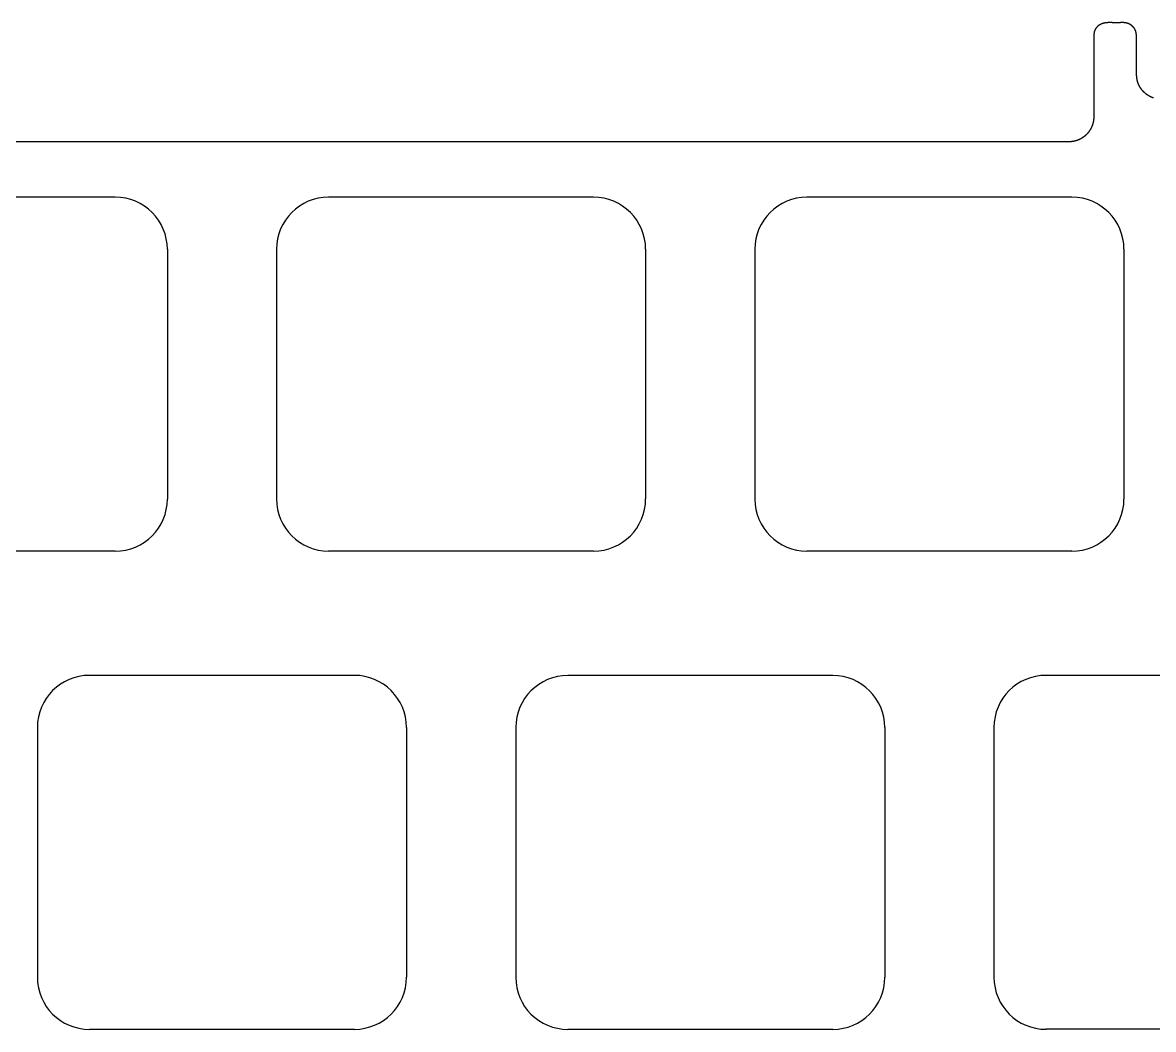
# Model space of a CAD drawing. Header units: millimetres. Extents: x -9 to 276, y -90 to 14.
# Drawn here: x 134.94 to 179.97, y -26.11 to 14 of the extents above; entities that cross this region are included whole.
import ezdxf

# ---------------------------------------------------------------- set-up
doc = ezdxf.new("R2010")
doc.units = ezdxf.units.MM
doc.layers.add('BLACK', color=7, linetype='CONTINUOUS')

msp = doc.modelspace()

# ---------------------------------------------------------------- linework, layer by layer
at = {"layer": 'BLACK', "linetype": 'Continuous'}
for p, q in [((177.947627, 13.960936), (177.944153, 13.959791)), ((177.951132, 13.96207), (177.947627, 13.960936)), ((177.954644, 13.963186), (177.951132, 13.96207)), ((177.958189, 13.96429), (177.954644, 13.963186)), ((177.96174, 13.965376), (177.958189, 13.96429)), ((177.965324, 13.96645), (177.96174, 13.965376)), ((177.968914, 13.967505), (177.965324, 13.96645)), ((177.972537, 13.968549), (177.968914, 13.967505)), ((177.976166, 13.969573), (177.972537, 13.968549)), ((177.979827, 13.970586), (177.976166, 13.969573)), ((177.983495, 13.971579), (177.979827, 13.970586)), ((177.987195, 13.972561), (177.983495, 13.971579)), ((177.990901, 13.973523), (177.987195, 13.972561)), ((177.99464, 13.974472), (177.990901, 13.973523)), ((177.998384, 13.975403), (177.99464, 13.974472)), ((178.00216, 13.97632), (177.998384, 13.975403)), ((178.005943, 13.977218), (178.00216, 13.97632)), ((178.009757, 13.978103), (178.005943, 13.977218)), ((178.013577, 13.978969), (178.009757, 13.978103)), ((178.017428, 13.979821), (178.013577, 13.978969)), ((178.021285, 13.980654), (178.017428, 13.979821)), ((178.025174, 13.981472), (178.021285, 13.980654)), ((178.029067, 13.982272), (178.025174, 13.981472)), ((178.032993, 13.983057), (178.029067, 13.982272)), ((178.036922, 13.983822), (178.032993, 13.983057)), ((178.040884, 13.984573), (178.036922, 13.983822)), ((178.044849, 13.985304), (178.040884, 13.984573)), ((178.048847, 13.986021), (178.044849, 13.985304)), ((178.052847, 13.986718), (178.048847, 13.986021)), ((178.056879, 13.9874), (178.052847, 13.986718)), ((178.060914, 13.988061), (178.056879, 13.9874)), ((178.064981, 13.988708), (178.060914, 13.988061)), ((178.06905, 13.989334), (178.064981, 13.988708)), ((178.07315, 13.989945), (178.06905, 13.989334)), ((178.077252, 13.990536), (178.07315, 13.989945)), ((178.081385, 13.991111), (178.077252, 13.990536)), ((178.08552, 13.991665), (178.081385, 13.991111)), ((178.089685, 13.992204), (178.08552, 13.991665)), ((178.093851, 13.992722), (178.089685, 13.992204)), ((178.098047, 13.993224), (178.093851, 13.992722)), ((178.102244, 13.993705), (178.098047, 13.993224)), ((178.11046, 13.994589), (178.102244, 13.993705)), ((178.118678, 13.995399), (178.11046, 13.994589)), ((178.126899, 13.996137), (178.118678, 13.995399)), ((178.135122, 13.996806), (178.126899, 13.996137)), ((178.143347, 13.997407), (178.135122, 13.996806)), ((178.151575, 13.997943), (178.143347, 13.997407)), ((178.159806, 13.998417), (178.151575, 13.997943)), ((178.168039, 13.998831), (178.159806, 13.998417)), ((178.176276, 13.999187), (178.168039, 13.998831)), ((178.184514, 13.999488), (178.176276, 13.999187)), ((178.192756, 13.999736), (178.184514, 13.999488)), ((178.201, 13.999933), (178.192756, 13.999736)), ((178.209248, 14.000083), (178.201, 13.999933)), ((178.217498, 14.000186), (178.209248, 14.000083)), ((178.225751, 14.000247), (178.217498, 14.000186)), ((178.234008, 14.000267), (178.225751, 14.000247)), ((178.242267, 14.000248), (178.234008, 14.000267)), ((178.25053, 14.000193), (178.242267, 14.000248)), ((178.258796, 14.000104), (178.25053, 14.000193)), ((178.267065, 13.999984), (178.258796, 14.000104)), ((178.275337, 13.999835), (178.267065, 13.999984)), ((178.283613, 13.99966), (178.275337, 13.999835)), ((178.291892, 13.99946), (178.283613, 13.99966)), ((178.300174, 13.999239), (178.291892, 13.99946)), ((178.316749, 13.998741), (178.300174, 13.999239)), ((178.333339, 13.998185), (178.316749, 13.998741)), ((178.349944, 13.99759), (178.333339, 13.998185)), ((178.366563, 13.996976), (178.349944, 13.99759)), ((178.383558, 13.996347), (178.366563, 13.996976)), ((178.405744, 13.995561), (178.383558, 13.996347)), ((178.424085, 13.994969), (178.405744, 13.995561)), ((178.440308, 13.994511), (178.424085, 13.994969)), ((178.455131, 13.994162), (178.440308, 13.994511)), ((178.468937, 13.993909), (178.455131, 13.994162)), ((178.481957, 13.993743), (178.468937, 13.993909)), ((178.494345, 13.99366), (178.481957, 13.993743)), ((178.50621, 13.993655), (178.494345, 13.99366)), ((178.517631, 13.993725), (178.50621, 13.993655)), ((178.52392, 13.993797), (178.517631, 13.993725)), ((178.530212, 13.993892), (178.52392, 13.993797)), ((178.536507, 13.994008), (178.530212, 13.993892)), ((178.542803, 13.994144), (178.536507, 13.994008)), ((178.5554, 13.994469), (178.542803, 13.994144)), ((178.568002, 13.994854), (178.5554, 13.994469)), ((178.580607, 13.995288), (178.568002, 13.994854)), ((178.593214, 13.995757), (178.580607, 13.995288)), ((178.618423, 13.996758), (178.593214, 13.995757)), ((178.628779, 13.997174), (178.618423, 13.996758)), ((178.649431, 13.997978), (178.628779, 13.997174)), ((178.666063, 13.998569), (178.649431, 13.997978)), ((178.680595, 13.999021), (178.666063, 13.998569)), ((178.693768, 13.999362), (178.680595, 13.999021)), ((178.705963, 13.999607), (178.693768, 13.999362)), ((178.717407, 13.999764), (178.705963, 13.999607)), ((178.728246, 13.999839), (178.717407, 13.999764)), ((178.738584, 13.999836), (178.728246, 13.999839)), ((178.748497, 13.999757), (178.738584, 13.999836)), ((178.758043, 13.999607), (178.748497, 13.999757)), ((178.767265, 13.999385), (178.758043, 13.999607)), ((178.7762, 13.999093), (178.767265, 13.999385)), ((178.784878, 13.998734), (178.7762, 13.999093)), ((178.793322, 13.998307), (178.784878, 13.998734)), ((178.801554, 13.997813), (178.793322, 13.998307)), ((178.809591, 13.997254), (178.801554, 13.997813)), ((178.817448, 13.99663), (178.809591, 13.997254)), ((178.825139, 13.995941), (178.817448, 13.99663)), ((178.832675, 13.995188), (178.825139, 13.995941)), ((178.840065, 13.994371), (178.832675, 13.995188)), ((178.847321, 13.99349), (178.840065, 13.994371)), ((178.854448, 13.992547), (178.847321, 13.99349)), ((178.861456, 13.99154), (178.854448, 13.992547)), ((178.86835, 13.990471), (178.861456, 13.99154)), ((178.875137, 13.989339), (178.86835, 13.990471)), ((178.881822, 13.988144), (178.875137, 13.989339)), ((178.88841, 13.986887), (178.881822, 13.988144)), ((178.894906, 13.985568), (178.88841, 13.986887)), ((178.901315, 13.984186), (178.894906, 13.985568)), ((178.90764, 13.982741), (178.901315, 13.984186)), ((178.913885, 13.981234), (178.90764, 13.982741)), ((178.920054, 13.979665), (178.913885, 13.981234)), ((178.926149, 13.978032), (178.920054, 13.979665)), ((178.932175, 13.976337), (178.926149, 13.978032)), ((178.937088, 13.974893), (178.932175, 13.976337)), ((178.940105, 13.973979), (178.937088, 13.974893)), ((178.943118, 13.973045), (178.940105, 13.973979)), ((178.946135, 13.972089), (178.943118, 13.973045)), ((178.949148, 13.971113), (178.946135, 13.972089)), ((178.952164, 13.970115), (178.949148, 13.971113)), ((178.955176, 13.969097), (178.952164, 13.970115)), ((178.958191, 13.968057), (178.955176, 13.969097)), ((178.9612, 13.966998), (178.958191, 13.968057)), ((178.964212, 13.965917), (178.9612, 13.966998)), ((178.967219, 13.964816), (178.964212, 13.965917)), ((178.970226, 13.963693), (178.967219, 13.964816)), ((178.973229, 13.962551), (178.970226, 13.963693)), ((178.976232, 13.961387), (178.973229, 13.962551)), ((178.979229, 13.960204), (178.976232, 13.961387)), ((177.604299, 13.512538), (177.603687, 13.502933)), ((177.604956, 13.521662), (177.604299, 13.512538)), ((177.605658, 13.530383), (177.604956, 13.521662)), ((177.606408, 13.538757), (177.605658, 13.530383)), ((177.607207, 13.546829), (177.606408, 13.538757)), ((177.608056, 13.554634), (177.607207, 13.546829)), ((177.608956, 13.5622), (177.608056, 13.554634)), ((177.609908, 13.56955), (177.608956, 13.5622)), ((177.610912, 13.576703), (177.609908, 13.56955)), ((177.611969, 13.583676), (177.610912, 13.576703)), ((177.613078, 13.590482), (177.611969, 13.583676)), ((177.614242, 13.597135), (177.613078, 13.590482)), ((177.615459, 13.603644), (177.614242, 13.597135)), ((177.61673, 13.610019), (177.615459, 13.603644)), ((177.618055, 13.616269), (177.61673, 13.610019)), ((177.619435, 13.6224), (177.618055, 13.616269)), ((177.620871, 13.62842), (177.619435, 13.6224)), ((177.622361, 13.634334), (177.620871, 13.62842)), ((177.623907, 13.640148), (177.622361, 13.634334)), ((177.625509, 13.645867), (177.623907, 13.640148)), ((177.627167, 13.651496), (177.625509, 13.645867)), ((177.628882, 13.657039), (177.627167, 13.651496)), ((177.629889, 13.660174), (177.628882, 13.657039)), ((177.630802, 13.662946), (177.629889, 13.660174)), ((177.631734, 13.665713), (177.630802, 13.662946)), ((177.632688, 13.668483), (177.631734, 13.665713)), ((177.633662, 13.671248), (177.632688, 13.668483)), ((177.634658, 13.674015), (177.633662, 13.671248)), ((177.635674, 13.676777), (177.634658, 13.674015)), ((177.636711, 13.679539), (177.635674, 13.676777)), ((177.637767, 13.682296), (177.636711, 13.679539)), ((177.638845, 13.685054), (177.637767, 13.682296)), ((177.639942, 13.687805), (177.638845, 13.685054)), ((177.641061, 13.690557), (177.639942, 13.687805)), ((177.642199, 13.693301), (177.641061, 13.690557)), ((177.643358, 13.696045), (177.642199, 13.693301)), ((177.644536, 13.698782), (177.643358, 13.696045)), ((177.645735, 13.701517), (177.644536, 13.698782)), ((177.646953, 13.704245), (177.645735, 13.701517)), ((177.648192, 13.706971), (177.646953, 13.704245)), ((177.649449, 13.709689), (177.648192, 13.706971)), ((177.650727, 13.712404), (177.649449, 13.709689)), ((177.652024, 13.715111), (177.650727, 13.712404)), ((177.65334, 13.717814), (177.652024, 13.715111)), ((177.654675, 13.720509), (177.65334, 13.717814)), ((177.65603, 13.723199), (177.654675, 13.720509)), ((177.657403, 13.72588), (177.65603, 13.723199)), ((177.658796, 13.728556), (177.657403, 13.72588)), ((177.660207, 13.731223), (177.658796, 13.728556)), ((177.661637, 13.733883), (177.660207, 13.731223)), ((177.663084, 13.736535), (177.661637, 13.733883)), ((177.664551, 13.739179), (177.663084, 13.736535)), ((177.666035, 13.741813), (177.664551, 13.739179)), ((177.667537, 13.744439), (177.666035, 13.741813)), ((177.669057, 13.747056), (177.667537, 13.744439)), ((177.670595, 13.749663), (177.669057, 13.747056)), ((177.67215, 13.752261), (177.670595, 13.749663)), ((177.673723, 13.754848), (177.67215, 13.752261)), ((177.675313, 13.757425), (177.673723, 13.754848)), ((177.676919, 13.759992), (177.675313, 13.757425)), ((177.678543, 13.762548), (177.676919, 13.759992)), ((177.680183, 13.765092), (177.678543, 13.762548)), ((177.68184, 13.767626), (177.680183, 13.765092)), ((177.685201, 13.772657), (177.68184, 13.767626)), ((177.688626, 13.777639), (177.685201, 13.772657)), ((177.692114, 13.78257), (177.688626, 13.777639)), ((177.695661, 13.787448), (177.692114, 13.78257)), ((177.699267, 13.792271), (177.695661, 13.787448)), ((177.70293, 13.797037), (177.699267, 13.792271)), ((177.706648, 13.801744), (177.70293, 13.797037)), ((177.71042, 13.80639), (177.706648, 13.801744)), ((177.714244, 13.810973), (177.71042, 13.80639)), ((177.718118, 13.815492), (177.714244, 13.810973)), ((177.72204, 13.819945), (177.718118, 13.815492)), ((177.726009, 13.82433), (177.72204, 13.819945)), ((177.730023, 13.828645), (177.726009, 13.82433)), ((177.734079, 13.83289), (177.730023, 13.828645)), ((177.737692, 13.836575), (177.734079, 13.83289)), ((177.739777, 13.838662), (177.737692, 13.836575)), ((177.741875, 13.840734), (177.739777, 13.838662)), ((177.743994, 13.842798), (177.741875, 13.840734)), ((177.746126, 13.844847), (177.743994, 13.842798)), ((177.748279, 13.846888), (177.746126, 13.844847)), ((177.750445, 13.848914), (177.748279, 13.846888)), ((177.752633, 13.850932), (177.750445, 13.848914)), ((177.754833, 13.852935), (177.752633, 13.850932)), ((177.757055, 13.85493), (177.754833, 13.852935)), ((177.75929, 13.85691), (177.757055, 13.85493)), ((177.761547, 13.858883), (177.75929, 13.85691)), ((177.763816, 13.860839), (177.761547, 13.858883)), ((177.766108, 13.862789), (177.763816, 13.860839)), ((177.768412, 13.864723), (177.766108, 13.862789)), ((177.770739, 13.866649), (177.768412, 13.864723)), ((177.773079, 13.86856), (177.770739, 13.866649)), ((177.775441, 13.870463), (177.773079, 13.86856)), ((177.777816, 13.872351), (177.775441, 13.870463)), ((177.780214, 13.874231), (177.777816, 13.872351)), ((177.782624, 13.876095), (177.780214, 13.874231)), ((177.785058, 13.877953), (177.782624, 13.876095)), ((177.787503, 13.879794), (177.785058, 13.877953)), ((177.789973, 13.881627), (177.787503, 13.879794)), ((177.792455, 13.883445), (177.789973, 13.881627)), ((177.794961, 13.885256), (177.792455, 13.883445)), ((177.797478, 13.88705), (177.794961, 13.885256)), ((177.800021, 13.888837), (177.797478, 13.88705)), ((177.802575, 13.890607), (177.800021, 13.888837)), ((177.805153, 13.892371), (177.802575, 13.890607)), ((177.807744, 13.894117), (177.805153, 13.892371)), ((177.81036, 13.895857), (177.807744, 13.894117)), ((177.812987, 13.89758), (177.81036, 13.895857)), ((177.81564, 13.899296), (177.812987, 13.89758)), ((177.818304, 13.900995), (177.81564, 13.899296)), ((177.820994, 13.902687), (177.818304, 13.900995)), ((177.823695, 13.904362), (177.820994, 13.902687)), ((177.826422, 13.906029), (177.823695, 13.904362)), ((177.829161, 13.90768), (177.826422, 13.906029)), ((177.831926, 13.909323), (177.829161, 13.90768)), ((177.834702, 13.910949), (177.831926, 13.909323)), ((177.837504, 13.912568), (177.834702, 13.910949)), ((177.840318, 13.914169), (177.837504, 13.912568)), ((177.843159, 13.915763), (177.840318, 13.914169)), ((177.84601, 13.91734), (177.843159, 13.915763)), ((177.848889, 13.918909), (177.84601, 13.91734)), ((177.851779, 13.920461), (177.848889, 13.918909)), ((177.854696, 13.922004), (177.851779, 13.920461)), ((177.857624, 13.923531), (177.854696, 13.922004)), ((177.860579, 13.925049), (177.857624, 13.923531)), ((177.863545, 13.92655), (177.860579, 13.925049)), ((177.86654, 13.928043), (177.863545, 13.92655)), ((177.869544, 13.929518), (177.86654, 13.928043)), ((177.872578, 13.930985), (177.869544, 13.929518)), ((177.875621, 13.932435), (177.872578, 13.930985)), ((177.878693, 13.933876), (177.875621, 13.932435)), ((177.881775, 13.935299), (177.878693, 13.933876)), ((177.884886, 13.936713), (177.881775, 13.935299)), ((177.888007, 13.93811), (177.884886, 13.936713)), ((177.891157, 13.939498), (177.888007, 13.93811)), ((177.894317, 13.940868), (177.891157, 13.939498)), ((177.897507, 13.942228), (177.894317, 13.940868)), ((177.900706, 13.943571), (177.897507, 13.942228)), ((177.903934, 13.944905), (177.900706, 13.943571)), ((177.907173, 13.946221), (177.903934, 13.944905)), ((177.910441, 13.947527), (177.907173, 13.946221)), ((177.913718, 13.948815), (177.910441, 13.947527)), ((177.917026, 13.950093), (177.913718, 13.948815)), ((177.920342, 13.951353), (177.917026, 13.950093)), ((177.92369, 13.952603), (177.920342, 13.951353)), ((177.927045, 13.953835), (177.92369, 13.952603)), ((177.930432, 13.955057), (177.927045, 13.953835)), ((177.933827, 13.95626), (177.930432, 13.955057)), ((177.937253, 13.957453), (177.933827, 13.95626)), ((177.940688, 13.958627), (177.937253, 13.957453)), ((177.944153, 13.959791), (177.940688, 13.958627)), ((178.982227, 13.958999), (178.979229, 13.960204)), ((178.985218, 13.957776), (178.982227, 13.958999)), ((178.988209, 13.95653), (178.985218, 13.957776)), ((178.991193, 13.955266), (178.988209, 13.95653)), ((178.994175, 13.953981), (178.991193, 13.955266)), ((178.997151, 13.952677), (178.994175, 13.953981)), ((179.000125, 13.951351), (178.997151, 13.952677)), ((179.003092, 13.950007), (179.000125, 13.951351)), ((179.006056, 13.948643), (179.003092, 13.950007)), ((179.009012, 13.947259), (179.006056, 13.948643)), ((179.011965, 13.945856), (179.009012, 13.947259)), ((179.01491, 13.944433), (179.011965, 13.945856)), ((179.017851, 13.942991), (179.01491, 13.944433)), ((179.020783, 13.94153), (179.017851, 13.942991)), ((179.023711, 13.940049), (179.020783, 13.94153)), ((179.02663, 13.93855), (179.023711, 13.940049)), ((179.029544, 13.937032), (179.02663, 13.93855)), ((179.032448, 13.935496), (179.029544, 13.937032)), ((179.035347, 13.93394), (179.032448, 13.935496)), ((179.038236, 13.932367), (179.035347, 13.93394)), ((179.041118, 13.930774), (179.038236, 13.932367)), ((179.04399, 13.929164), (179.041118, 13.930774)), ((179.046855, 13.927536), (179.04399, 13.929164)), ((179.049709, 13.92589), (179.046855, 13.927536)), ((179.052555, 13.924226), (179.049709, 13.92589)), ((179.055392, 13.922545), (179.052555, 13.924226)), ((179.058218, 13.920846), (179.055392, 13.922545)), ((179.061035, 13.919129), (179.058218, 13.920846)), ((179.066637, 13.915646), (179.061035, 13.919129)), ((179.072195, 13.912095), (179.066637, 13.915646)), ((179.077709, 13.908478), (179.072195, 13.912095)), ((179.083175, 13.904796), (179.077709, 13.908478)), ((179.088592, 13.901051), (179.083175, 13.904796)), ((179.093958, 13.897244), (179.088592, 13.901051)), ((179.099271, 13.893377), (179.093958, 13.897244)), ((179.10453, 13.88945), (179.099271, 13.893377)), ((179.109732, 13.885466), (179.10453, 13.88945)), ((179.114876, 13.881427), (179.109732, 13.885466)), ((179.119961, 13.877332), (179.114876, 13.881427)), ((179.124984, 13.873185), (179.119961, 13.877332)), ((179.129944, 13.868986), (179.124984, 13.873185)), ((179.13484, 13.864737), (179.129944, 13.868986)), ((179.139669, 13.860439), (179.13484, 13.864737)), ((179.144432, 13.856095), (179.139669, 13.860439)), ((179.149126, 13.851706), (179.144432, 13.856095)), ((179.15375, 13.847273), (179.149126, 13.851706)), ((179.158303, 13.842797), (179.15375, 13.847273)), ((179.162783, 13.838281), (179.158303, 13.842797)), ((179.167191, 13.833726), (179.162783, 13.838281)), ((179.171524, 13.829133), (179.167191, 13.833726)), ((179.175781, 13.824504), (179.171524, 13.829133)), ((179.179963, 13.819841), (179.175781, 13.824504)), ((179.184067, 13.815144), (179.179963, 13.819841)), ((179.188093, 13.810415), (179.184067, 13.815144)), ((179.19204, 13.805656), (179.188093, 13.810415)), ((179.195909, 13.800869), (179.19204, 13.805656)), ((179.199697, 13.796053), (179.195909, 13.800869)), ((179.203404, 13.791212), (179.199697, 13.796053)), ((179.20703, 13.786346), (179.203404, 13.791212)), ((179.210575, 13.781456), (179.20703, 13.786346)), ((179.214038, 13.776544), (179.210575, 13.781456)), ((179.217418, 13.771611), (179.214038, 13.776544)), ((179.220715, 13.766658), (179.217418, 13.771611)), ((179.22393, 13.761686), (179.220715, 13.766658)), ((179.227061, 13.756697), (179.22393, 13.761686)), ((179.230108, 13.751691), (179.227061, 13.756697)), ((179.233072, 13.74667), (179.230108, 13.751691)), ((179.235952, 13.741635), (179.233072, 13.74667)), ((179.238748, 13.736587), (179.235952, 13.741635)), ((179.241459, 13.731526), (179.238748, 13.736587)), ((179.244087, 13.726454), (179.241459, 13.731526)), ((179.246631, 13.721371), (179.244087, 13.726454)), ((179.247972, 13.718618), (179.246631, 13.721371)), ((179.249291, 13.715857), (179.247972, 13.718618)), ((179.250589, 13.713087), (179.249291, 13.715857)), ((179.251865, 13.710309), (179.250589, 13.713087)), ((179.253121, 13.707522), (179.251865, 13.710309)), ((179.254356, 13.704727), (179.253121, 13.707522)), ((179.255571, 13.701924), (179.254356, 13.704727)), ((179.256765, 13.699112), (179.255571, 13.701924)), ((179.257938, 13.696292), (179.256765, 13.699112)), ((179.259092, 13.693465), (179.257938, 13.696292)), ((179.260226, 13.690629), (179.259092, 13.693465)), ((179.26134, 13.687785), (179.260226, 13.690629)), ((179.262434, 13.684934), (179.26134, 13.687785)), ((179.263509, 13.682075), (179.262434, 13.684934)), ((179.264565, 13.679208), (179.263509, 13.682075)), ((179.265602, 13.676334), (179.264565, 13.679208)), ((179.266619, 13.673452), (179.265602, 13.676334)), ((179.267618, 13.670562), (179.266619, 13.673452)), ((179.269561, 13.664762), (179.267618, 13.670562)), ((179.27143, 13.658932), (179.269561, 13.664762)), ((179.273228, 13.653074), (179.27143, 13.658932)), ((179.274956, 13.647189), (179.273228, 13.653074)), ((179.276615, 13.641277), (179.274956, 13.647189)), ((179.278206, 13.635338), (179.276615, 13.641277)), ((179.279731, 13.629374), (179.278206, 13.635338)), ((179.281191, 13.623384), (179.279731, 13.629374)), ((179.282588, 13.61737), (179.281191, 13.623384)), ((179.283922, 13.611332), (179.282588, 13.61737)), ((179.285196, 13.605271), (179.283922, 13.611332)), ((179.286411, 13.599187), (179.285196, 13.605271)), ((179.287567, 13.593081), (179.286411, 13.599187)), ((179.288667, 13.586954), (179.287567, 13.593081)), ((179.289711, 13.580806), (179.288667, 13.586954)), ((179.290701, 13.574637), (179.289711, 13.580806)), ((179.291639, 13.568449), (179.290701, 13.574637)), ((179.292525, 13.562242), (179.291639, 13.568449)), ((179.293361, 13.556016), (179.292525, 13.562242)), ((179.294149, 13.549773), (179.293361, 13.556016)), ((179.294889, 13.543512), (179.294149, 13.549773)), ((179.295583, 13.537235), (179.294889, 13.543512)), ((179.296233, 13.530942), (179.295583, 13.537235)), ((179.29684, 13.524634), (179.296233, 13.530942)), ((179.297405, 13.518311), (179.29684, 13.524634)), ((179.297929, 13.511973), (179.297405, 13.518311)), ((179.298414, 13.505623), (179.297929, 13.511973)), ((177.599128, 13.323711), (177.599069, 13.302088)), ((177.599069, 13.302088), (177.599085, 13.279184)), ((177.599085, 13.279184), (177.599178, 13.254636)), ((177.599258, 13.344295), (177.599128, 13.323711)), ((177.599178, 13.254636), (177.599356, 13.227857)), ((177.599458, 13.364016), (177.599258, 13.344295)), ((177.599356, 13.227857), (177.599631, 13.197776)), ((177.599726, 13.383), (177.599458, 13.364016)), ((177.599631, 13.197776), (177.60003, 13.161964)), ((177.600061, 13.401349), (177.599726, 13.383)), ((177.60003, 13.161964), (177.600474, 13.125753)), ((177.600461, 13.419138), (177.600061, 13.401349)), ((177.600928, 13.436433), (177.600461, 13.419138)), ((177.600474, 13.125753), (177.601002, 13.082397)), ((177.601459, 13.453283), (177.600928, 13.436433)), ((177.601002, 13.082397), (177.601243, 13.060718)), ((177.601243, 13.060718), (177.601459, 13.039038)), ((177.601566, 13.456395), (177.601459, 13.453283)), ((177.602065, 13.469838), (177.601566, 13.456395)), ((177.602576, 13.481794), (177.602065, 13.469838)), ((177.603114, 13.492739), (177.602576, 13.481794)), ((177.603687, 13.502933), (177.603114, 13.492739)), ((179.298862, 13.499259), (179.298414, 13.505623)), ((179.299273, 13.492883), (179.298862, 13.499259)), ((179.299649, 13.486495), (179.299273, 13.492883)), ((179.299991, 13.480097), (179.299649, 13.486495)), ((179.3003, 13.473688), (179.299991, 13.480097)), ((179.300579, 13.467269), (179.3003, 13.473688)), ((179.300828, 13.460841), (179.300579, 13.467269)), ((179.300749, 13.148671), (179.300767, 13.171723)), ((179.300752, 13.125657), (179.300749, 13.148671)), ((179.300813, 13.07972), (179.300752, 13.125657)), ((179.300767, 13.171723), (179.300809, 13.194817)), ((179.300809, 13.194817), (179.300878, 13.217958)), ((179.300931, 13.033872), (179.300813, 13.07972)), ((179.301049, 13.454404), (179.300828, 13.460841)), ((179.300878, 13.217958), (179.300974, 13.241151)), ((179.300974, 13.241151), (179.301102, 13.264402)), ((179.301242, 13.447959), (179.301049, 13.454404)), ((179.301102, 13.264402), (179.301263, 13.287716)), ((179.30141, 13.441507), (179.301242, 13.447959)), ((179.301263, 13.287716), (179.30146, 13.311097)), ((179.301554, 13.435048), (179.30141, 13.441507)), ((179.30146, 13.311097), (179.30159, 13.324804)), ((179.301675, 13.428583), (179.301554, 13.435048)), ((179.30159, 13.324804), (179.301827, 13.350745)), ((179.301774, 13.422112), (179.301675, 13.428583)), ((179.301853, 13.415637), (179.301774, 13.422112)), ((179.301827, 13.350745), (179.301918, 13.363728)), ((179.301955, 13.402673), (179.301853, 13.415637)), ((179.301918, 13.363728), (179.301977, 13.376714)), ((179.301993, 13.389698), (179.301955, 13.402673)), ((179.301977, 13.376714), (179.301993, 13.389698)), ((177.601707, 12.700728), (177.601458, 12.624792)), ((177.601458, 12.624792), (177.601458, 12.210546)), ((177.601459, 13.039038), (177.60172, 13.00638)), ((177.601861, 12.745718), (177.601707, 12.700728)), ((177.60172, 13.00638), (177.601917, 12.972016)), ((177.602028, 12.80468), (177.601861, 12.745718)), ((177.601917, 12.972016), (177.602049, 12.935534)), ((177.602109, 12.853338), (177.602028, 12.80468)), ((177.602049, 12.935534), (177.602114, 12.896315)), ((177.602114, 12.896315), (177.602109, 12.853338)), ((179.301087, 12.988071), (179.300931, 13.033872)), ((179.301262, 12.942278), (179.301087, 12.988071)), ((179.30146, 12.890435), (179.301262, 12.942278)), ((179.30146, 12.469773), (179.30146, 12.890435)), ((177.601458, 12.210546), (177.601716, 12.107942)), ((179.300237, 12.212825), (179.300277, 12.24651)), ((179.300271, 12.181743), (179.300237, 12.212825)), ((179.300375, 12.152617), (179.300271, 12.181743)), ((179.300277, 12.24651), (179.300396, 12.283923)), ((179.300396, 12.283923), (179.300608, 12.327404)), ((179.300608, 12.327404), (179.300992, 12.390633)), ((179.300992, 12.390633), (179.301238, 12.430195)), ((179.301238, 12.430195), (179.30146, 12.469773)), ((177.601716, 12.107942), (177.601883, 12.048236)), ((177.601883, 12.048236), (177.602114, 11.964937)), ((177.602114, 11.964937), (177.602318, 11.881638)), ((177.602318, 11.881638), (177.602467, 11.798343)), ((177.602467, 11.798343), (177.602514, 11.756698)), ((177.602514, 11.756698), (177.602536, 11.715056)), ((177.602536, 11.715056), (177.602531, 11.673416)), ((179.300548, 12.125037), (179.300375, 12.152617)), ((179.300786, 12.098719), (179.300548, 12.125037)), ((179.301091, 12.073462), (179.300786, 12.098719)), ((179.30146, 12.04911), (179.301091, 12.073462)), ((179.30154, 12.044424), (179.30146, 12.04911)), ((179.301927, 12.024134), (179.30154, 12.044424)), ((179.302344, 12.005803), (179.301927, 12.024134)), ((179.302801, 11.988864), (179.302344, 12.005803)), ((179.303302, 11.972986), (179.302801, 11.988864)), ((179.303849, 11.957954), (179.303302, 11.972986)), ((179.304446, 11.943622), (179.303849, 11.957954)), ((179.305093, 11.929882), (179.304446, 11.943622)), ((179.305792, 11.916653), (179.305093, 11.929882)), ((179.306543, 11.903874), (179.305792, 11.916653)), ((179.307347, 11.891492), (179.306543, 11.903874)), ((179.308205, 11.879469), (179.307347, 11.891492)), ((179.309117, 11.86777), (179.308205, 11.879469)), ((179.310083, 11.856366), (179.309117, 11.86777)), ((179.311103, 11.845234), (179.310083, 11.856366)), ((179.312178, 11.834353), (179.311103, 11.845234)), ((179.313309, 11.823705), (179.312178, 11.834353)), ((179.314494, 11.813274), (179.313309, 11.823705)), ((179.315735, 11.803046), (179.314494, 11.813274)), ((179.31703, 11.79301), (179.315735, 11.803046)), ((179.318382, 11.783153), (179.31703, 11.79301)), ((179.319789, 11.773467), (179.318382, 11.783153)), ((179.321251, 11.763943), (179.319789, 11.773467)), ((179.322769, 11.754571), (179.321251, 11.763943)), ((179.324343, 11.745346), (179.322769, 11.754571)), ((179.325972, 11.736259), (179.324343, 11.745346)), ((179.327658, 11.727306), (179.325972, 11.736259)), ((179.329399, 11.71848), (179.327658, 11.727306)), ((179.331196, 11.709776), (179.329399, 11.71848)), ((179.33305, 11.701189), (179.331196, 11.709776)), ((177.600468, 11.271487), (177.599822, 11.208041)), ((177.601038, 11.331496), (177.600468, 11.271487)), ((177.601457, 11.382054), (177.601038, 11.331496)), ((177.601746, 11.423662), (177.601457, 11.382054)), ((177.601984, 11.465276), (177.601746, 11.423662)), ((177.602174, 11.506895), (177.601984, 11.465276)), ((177.602321, 11.548519), (177.602174, 11.506895)), ((177.602427, 11.590147), (177.602321, 11.548519)), ((177.602496, 11.63178), (177.602427, 11.590147)), ((177.602531, 11.673416), (177.602496, 11.63178)), ((179.33496, 11.692715), (179.33305, 11.701189)), ((179.336926, 11.684349), (179.33496, 11.692715)), ((179.338948, 11.676087), (179.336926, 11.684349)), ((179.341027, 11.667926), (179.338948, 11.676087)), ((179.343162, 11.659862), (179.341027, 11.667926)), ((179.345355, 11.651892), (179.343162, 11.659862)), ((179.347604, 11.644013), (179.345355, 11.651892)), ((179.34991, 11.636222), (179.347604, 11.644013)), ((179.351748, 11.630206), (179.34991, 11.636222)), ((179.352966, 11.626306), (179.351748, 11.630206)), ((179.354203, 11.622411), (179.352966, 11.626306)), ((179.355464, 11.618511), (179.354203, 11.622411)), ((179.356744, 11.614615), (179.355464, 11.618511)), ((179.358046, 11.610714), (179.356744, 11.614615)), ((179.359369, 11.606819), (179.358046, 11.610714)), ((179.360714, 11.602918), (179.359369, 11.606819)), ((179.362078, 11.599022), (179.360714, 11.602918)), ((179.363466, 11.595121), (179.362078, 11.599022)), ((179.364873, 11.591226), (179.363466, 11.595121)), ((179.366303, 11.587326), (179.364873, 11.591226)), ((179.367752, 11.583432), (179.366303, 11.587326)), ((179.369225, 11.579533), (179.367752, 11.583432)), ((179.370717, 11.57564), (179.369225, 11.579533)), ((179.372232, 11.571742), (179.370717, 11.57564)), ((179.373766, 11.567851), (179.372232, 11.571742)), ((179.375323, 11.563955), (179.373766, 11.567851)), ((179.376899, 11.560066), (179.375323, 11.563955)), ((179.378499, 11.556172), (179.376899, 11.560066)), ((179.380118, 11.552285), (179.378499, 11.556172)), ((179.38176, 11.548394), (179.380118, 11.552285)), ((179.383422, 11.544509), (179.38176, 11.548394)), ((179.385106, 11.540621), (179.383422, 11.544509)), ((179.38681, 11.53674), (179.385106, 11.540621)), ((179.388537, 11.532856), (179.38681, 11.53674)), ((179.390282, 11.528978), (179.388537, 11.532856)), ((179.392051, 11.525098), (179.390282, 11.528978)), ((179.393839, 11.521224), (179.392051, 11.525098)), ((179.395651, 11.517348), (179.393839, 11.521224)), ((179.397481, 11.513479), (179.395651, 11.517348)), ((179.399334, 11.509607), (179.397481, 11.513479)), ((179.401206, 11.505744), (179.399334, 11.509607)), ((179.403102, 11.501877), (179.401206, 11.505744)), ((179.405016, 11.498019), (179.403102, 11.501877)), ((179.406953, 11.494158), (179.405016, 11.498019)), ((179.408909, 11.490306), (179.406953, 11.494158)), ((179.410888, 11.486452), (179.408909, 11.490306)), ((179.412886, 11.482606), (179.410888, 11.486452)), ((179.414907, 11.478758), (179.412886, 11.482606)), ((179.416946, 11.474919), (179.414907, 11.478758)), ((179.419009, 11.471079), (179.416946, 11.474919)), ((179.42109, 11.467247), (179.419009, 11.471079)), ((179.423194, 11.463415), (179.42109, 11.467247)), ((179.425316, 11.459591), (179.423194, 11.463415)), ((179.427461, 11.455767), (179.425316, 11.459591)), ((179.429624, 11.451952), (179.427461, 11.455767)), ((179.431811, 11.448137), (179.429624, 11.451952)), ((179.434015, 11.444331), (179.431811, 11.448137)), ((179.436242, 11.440525), (179.434015, 11.444331)), ((179.438487, 11.436728), (179.436242, 11.440525)), ((179.440755, 11.432932), (179.438487, 11.436728)), ((179.443041, 11.429146), (179.440755, 11.432932)), ((179.44535, 11.42536), (179.443041, 11.429146)), ((179.447676, 11.421585), (179.44535, 11.42536)), ((179.450025, 11.41781), (179.447676, 11.421585)), ((179.452391, 11.414046), (179.450025, 11.41781)), ((179.45478, 11.410283), (179.452391, 11.414046)), ((179.457186, 11.406531), (179.45478, 11.410283)), ((179.459615, 11.40278), (179.457186, 11.406531)), ((179.46206, 11.39904), (179.459615, 11.40278)), ((179.464529, 11.395303), (179.46206, 11.39904)), ((179.467014, 11.391576), (179.464529, 11.395303)), ((179.469521, 11.387851), (179.467014, 11.391576)), ((179.472046, 11.384138), (179.469521, 11.387851)), ((179.474592, 11.380428), (179.472046, 11.384138)), ((179.477155, 11.376729), (179.474592, 11.380428)), ((179.47974, 11.373033), (179.477155, 11.376729)), ((179.482342, 11.369349), (179.47974, 11.373033)), ((179.484965, 11.365669), (179.482342, 11.369349)), ((179.487605, 11.362), (179.484965, 11.365669)), ((179.490266, 11.358336), (179.487605, 11.362)), ((179.492944, 11.354683), (179.490266, 11.358336)), ((179.495643, 11.351035), (179.492944, 11.354683)), ((179.498358, 11.347399), (179.495643, 11.351035)), ((179.501094, 11.343769), (179.498358, 11.347399)), ((179.503846, 11.34015), (179.501094, 11.343769)), ((179.506619, 11.336537), (179.503846, 11.34015)), ((179.509408, 11.332936), (179.506619, 11.336537)), ((179.512217, 11.329342), (179.509408, 11.332936)), ((179.515042, 11.32576), (179.512217, 11.329342)), ((179.517887, 11.322185), (179.515042, 11.32576)), ((179.520748, 11.318622), (179.517887, 11.322185)), ((179.523629, 11.315067), (179.520748, 11.318622)), ((179.526525, 11.311524), (179.523629, 11.315067)), ((179.529441, 11.307988), (179.526525, 11.311524)), ((179.532373, 11.304466), (179.529441, 11.307988)), ((179.535323, 11.300952), (179.532373, 11.304466)), ((179.538289, 11.297451), (179.535323, 11.300952)), ((179.541274, 11.293958), (179.538289, 11.297451)), ((179.544274, 11.290479), (179.541274, 11.293958)), ((179.547292, 11.287009), (179.544274, 11.290479)), ((179.550325, 11.283552), (179.547292, 11.287009)), ((179.553377, 11.280105), (179.550325, 11.283552)), ((179.556443, 11.276671), (179.553377, 11.280105)), ((179.559067, 11.273756), (179.556443, 11.276671)), ((179.565261, 11.266961), (179.559067, 11.273756)), ((179.571507, 11.260228), (179.565261, 11.266961)), ((179.577803, 11.253557), (179.571507, 11.260228)), ((177.597502, 10.88115), (177.5975, 10.860704)), ((177.5975, 10.860704), (177.597524, 10.840255)), ((177.597528, 10.901594), (177.597502, 10.88115)), ((177.597524, 10.840255), (177.597576, 10.819802)), ((177.597577, 10.922035), (177.597528, 10.901594)), ((177.597576, 10.819802), (177.597657, 10.799347)), ((177.597648, 10.942474), (177.597577, 10.922035)), ((177.597739, 10.962911), (177.597648, 10.942474)), ((177.597974, 11.003778), (177.597739, 10.962911)), ((177.59827, 11.044638), (177.597974, 11.003778)), ((177.598615, 11.085493), (177.59827, 11.044638)), ((177.598997, 11.126345), (177.598615, 11.085493)), ((177.599822, 11.208041), (177.598997, 11.126345)), ((179.58415, 11.24695), (179.577803, 11.253557)), ((179.590545, 11.240407), (179.58415, 11.24695)), ((179.596989, 11.233929), (179.590545, 11.240407)), ((179.603479, 11.227517), (179.596989, 11.233929)), ((179.610016, 11.221173), (179.603479, 11.227517)), ((179.616597, 11.214895), (179.610016, 11.221173)), ((179.623223, 11.208686), (179.616597, 11.214895)), ((179.629891, 11.202546), (179.623223, 11.208686)), ((179.636601, 11.196476), (179.629891, 11.202546)), ((179.643353, 11.190477), (179.636601, 11.196476)), ((179.650144, 11.184549), (179.643353, 11.190477)), ((179.656974, 11.178693), (179.650144, 11.184549)), ((179.663842, 11.172909), (179.656974, 11.178693)), ((179.670747, 11.167198), (179.663842, 11.172909)), ((179.677688, 11.161562), (179.670747, 11.167198)), ((179.684664, 11.155999), (179.677688, 11.161562)), ((179.691675, 11.150511), (179.684664, 11.155999)), ((179.698718, 11.145099), (179.691675, 11.150511)), ((179.705794, 11.139763), (179.698718, 11.145099)), ((179.712901, 11.134502), (179.705794, 11.139763)), ((179.720038, 11.129319), (179.712901, 11.134502)), ((179.727204, 11.124213), (179.720038, 11.129319)), ((179.7344, 11.119184), (179.727204, 11.124213)), ((179.741622, 11.114234), (179.7344, 11.119184)), ((179.748872, 11.109361), (179.741622, 11.114234)), ((179.756147, 11.104568), (179.748872, 11.109361)), ((179.763448, 11.099853), (179.756147, 11.104568)), ((179.770772, 11.095218), (179.763448, 11.099853)), ((179.77812, 11.090662), (179.770772, 11.095218)), ((179.78549, 11.086186), (179.77812, 11.090662)), ((179.792882, 11.08179), (179.78549, 11.086186)), ((179.800295, 11.077475), (179.792882, 11.08179)), ((179.807728, 11.07324), (179.800295, 11.077475)), ((179.815181, 11.069086), (179.807728, 11.07324)), ((179.822652, 11.065012), (179.815181, 11.069086)), ((179.830141, 11.06102), (179.822652, 11.065012)), ((179.837647, 11.057109), (179.830141, 11.06102)), ((179.845169, 11.053279), (179.837647, 11.057109)), ((179.852707, 11.049531), (179.845169, 11.053279)), ((179.86026, 11.045864), (179.852707, 11.049531)), ((179.867828, 11.042279), (179.86026, 11.045864)), ((179.875409, 11.038776), (179.867828, 11.042279)), ((179.883003, 11.035354), (179.875409, 11.038776)), ((179.89061, 11.032014), (179.883003, 11.035354)), ((179.896552, 11.029465), (179.89061, 11.032014)), ((179.900418, 11.027835), (179.896552, 11.029465)), ((179.904292, 11.026223), (179.900418, 11.027835)), ((179.908197, 11.024621), (179.904292, 11.026223)), ((179.912109, 11.023037), (179.908197, 11.024621)), ((179.916053, 11.021462), (179.912109, 11.023037)), ((179.920005, 11.019905), (179.916053, 11.021462)), ((179.923988, 11.018358), (179.920005, 11.019905)), ((179.927979, 11.016829), (179.923988, 11.018358)), ((179.932003, 11.01531), (179.927979, 11.016829)), ((179.936034, 11.013809), (179.932003, 11.01531)), ((179.940099, 11.012317), (179.936034, 11.013809)), ((179.944171, 11.010844), (179.940099, 11.012317)), ((179.948278, 11.00938), (179.944171, 11.010844)), ((179.952391, 11.007935), (179.948278, 11.00938)), ((179.95654, 11.006499), (179.952391, 11.007935)), ((179.960695, 11.005082), (179.95654, 11.006499)), ((179.964887, 11.003674), (179.960695, 11.005082)), ((179.969085, 11.002285), (179.964887, 11.003674)), ((179.97332, 11.000905), (179.969085, 11.002285)), ((179.977563, 10.999544), (179.97332, 11.000905)), ((177.597657, 10.799347), (177.597769, 10.778888)), ((177.597769, 10.778888), (177.597912, 10.758425)), ((177.597912, 10.758425), (177.59809, 10.737958)), ((177.59809, 10.737958), (177.598302, 10.717488)), ((177.598302, 10.717488), (177.598552, 10.697014)), ((177.598552, 10.697014), (177.59884, 10.676535)), ((177.59884, 10.676535), (177.599167, 10.656052)), ((177.599167, 10.656052), (177.599536, 10.635564)), ((177.599536, 10.635564), (177.599948, 10.615071)), ((177.599948, 10.615071), (177.600404, 10.594574)), ((177.600404, 10.594574), (177.600906, 10.574071)), ((177.600906, 10.574071), (177.601456, 10.553563)), ((177.601456, 10.553563), (177.602224, 10.527313)), ((177.602224, 10.527313), (177.602958, 10.503357)), ((177.602958, 10.503357), (177.60366, 10.480516)), ((177.60366, 10.480516), (177.604333, 10.45768)), ((177.604333, 10.45768), (177.604951, 10.434851)), ((177.604951, 10.434851), (177.605231, 10.42344)), ((177.605231, 10.42344), (177.605486, 10.412032)), ((177.605486, 10.412032), (177.605714, 10.400628)), ((177.605714, 10.400628), (177.605911, 10.389227)), ((177.605911, 10.389227), (177.606073, 10.377831)), ((177.606073, 10.377831), (177.606197, 10.366439)), ((177.606197, 10.366439), (177.60628, 10.355053)), ((177.540326, 9.908399), (177.53878, 9.904113)), ((177.541855, 9.912693), (177.540326, 9.908399)), ((177.543367, 9.917002), (177.541855, 9.912693)), ((177.544861, 9.921319), (177.543367, 9.917002)), ((177.546339, 9.925652), (177.544861, 9.921319)), ((177.547798, 9.929992), (177.546339, 9.925652)), ((177.549242, 9.934347), (177.547798, 9.929992)), ((177.550666, 9.93871), (177.549242, 9.934347)), ((177.552075, 9.943088), (177.550666, 9.93871)), ((177.553464, 9.947472), (177.552075, 9.943088)), ((177.554838, 9.951872), (177.553464, 9.947472)), ((177.556192, 9.956278), (177.554838, 9.951872)), ((177.55753, 9.9607), (177.556192, 9.956278)), ((177.558849, 9.965127), (177.55753, 9.9607)), ((177.560152, 9.96957), (177.558849, 9.965127)), ((177.561435, 9.974018), (177.560152, 9.96957)), ((177.562702, 9.978482), (177.561435, 9.974018)), ((177.56395, 9.982951), (177.562702, 9.978482)), ((177.565181, 9.987435), (177.56395, 9.982951)), ((177.566392, 9.991924), (177.565181, 9.987435)), ((177.567587, 9.996428), (177.566392, 9.991924)), ((177.568762, 10.000937), (177.567587, 9.996428)), ((177.569921, 10.00546), (177.568762, 10.000937)), ((177.57106, 10.009989), (177.569921, 10.00546)), ((177.572182, 10.014531), (177.57106, 10.009989)), ((177.573284, 10.019078), (177.572182, 10.014531)), ((177.574369, 10.023639), (177.573284, 10.019078)), ((177.575435, 10.028204), (177.574369, 10.023639)), ((177.576483, 10.032783), (177.575435, 10.028204)), ((177.577511, 10.037367), (177.576483, 10.032783)), ((177.578522, 10.041963), (177.577511, 10.037367)), ((177.579514, 10.046564), (177.578522, 10.041963)), ((177.580487, 10.051178), (177.579514, 10.046564)), ((177.581441, 10.055796), (177.580487, 10.051178)), ((177.582378, 10.060426), (177.581441, 10.055796)), ((177.583294, 10.06506), (177.582378, 10.060426)), ((177.584193, 10.069706), (177.583294, 10.06506)), ((177.585071, 10.074357), (177.584193, 10.069706)), ((177.585932, 10.079018), (177.585071, 10.074357)), ((177.586773, 10.083684), (177.585932, 10.079018)), ((177.587595, 10.088361), (177.586773, 10.083684)), ((177.588398, 10.093041), (177.587595, 10.088361)), ((177.589183, 10.097732), (177.588398, 10.093041)), ((177.589947, 10.102427), (177.589183, 10.097732)), ((177.590693, 10.107132), (177.589947, 10.102427)), ((177.591419, 10.11184), (177.590693, 10.107132)), ((177.592127, 10.116558), (177.591419, 10.11184)), ((177.592815, 10.12128), (177.592127, 10.116558)), ((177.593484, 10.126011), (177.592815, 10.12128)), ((177.594133, 10.130745), (177.593484, 10.126011)), ((177.594763, 10.135488), (177.594133, 10.130745)), ((177.595373, 10.140234), (177.594763, 10.135488)), ((177.596068, 10.145838), (177.595373, 10.140234)), ((177.596735, 10.151444), (177.596068, 10.145838)), ((177.597376, 10.157054), (177.596735, 10.151444)), ((177.59799, 10.162668), (177.597376, 10.157054)), ((177.598578, 10.168284), (177.59799, 10.162668)), ((177.599141, 10.173904), (177.598578, 10.168284)), ((177.599679, 10.179526), (177.599141, 10.173904)), ((177.600192, 10.185152), (177.599679, 10.179526)), ((177.600681, 10.19078), (177.600192, 10.185152)), ((177.601147, 10.196412), (177.600681, 10.19078)), ((177.601588, 10.202046), (177.601147, 10.196412)), ((177.602007, 10.207683), (177.601588, 10.202046)), ((177.602404, 10.213323), (177.602007, 10.207683)), ((177.602779, 10.218965), (177.602404, 10.213323)), ((177.603131, 10.22461), (177.602779, 10.218965)), ((177.603463, 10.230258), (177.603131, 10.22461)), ((177.603774, 10.235908), (177.603463, 10.230258)), ((177.604065, 10.241561), (177.603774, 10.235908)), ((177.604587, 10.252873), (177.604065, 10.241561)), ((177.605033, 10.264195), (177.604587, 10.252873)), ((177.605407, 10.275526), (177.605033, 10.264195)), ((177.605711, 10.286865), (177.605407, 10.275526)), ((177.60595, 10.298212), (177.605711, 10.286865)), ((177.606127, 10.309566), (177.60595, 10.298212)), ((177.606244, 10.320928), (177.606127, 10.309566)), ((177.606307, 10.332297), (177.606244, 10.320928)), ((177.60628, 10.355053), (177.606318, 10.343672)), ((177.606318, 10.343672), (177.606307, 10.332297)), ((177.212189, 9.45788), (177.208616, 9.455121)), ((177.215752, 9.460655), (177.212189, 9.45788)), ((177.219302, 9.463447), (177.215752, 9.460655)), ((177.222841, 9.466255), (177.219302, 9.463447)), ((177.226367, 9.469079), (177.222841, 9.466255)), ((177.229882, 9.471919), (177.226367, 9.469079)), ((177.233384, 9.474774), (177.229882, 9.471919)), ((177.236874, 9.477646), (177.233384, 9.474774)), ((177.240352, 9.480533), (177.236874, 9.477646)), ((177.243817, 9.483436), (177.240352, 9.480533)), ((177.24727, 9.486354), (177.243817, 9.483436)), ((177.250709, 9.489287), (177.24727, 9.486354)), ((177.254136, 9.492236), (177.250709, 9.489287)), ((177.25755, 9.4952), (177.254136, 9.492236)), ((177.26095, 9.498179), (177.25755, 9.4952)), ((177.267711, 9.504182), (177.26095, 9.498179)), ((177.274418, 9.510244), (177.267711, 9.504182)), ((177.28107, 9.516364), (177.274418, 9.510244)), ((177.287666, 9.522541), (177.28107, 9.516364)), ((177.294206, 9.528775), (177.287666, 9.522541)), ((177.300687, 9.535064), (177.294206, 9.528775)), ((177.30711, 9.541407), (177.300687, 9.535064)), ((177.313474, 9.547805), (177.30711, 9.541407)), ((177.319778, 9.554255), (177.313474, 9.547805)), ((177.32602, 9.560757), (177.319778, 9.554255)), ((177.332201, 9.56731), (177.32602, 9.560757)), ((177.338318, 9.573913), (177.332201, 9.56731)), ((177.344373, 9.580565), (177.338318, 9.573913)), ((177.350363, 9.587265), (177.344373, 9.580565)), ((177.356288, 9.594013), (177.350363, 9.587265)), ((177.362147, 9.600806), (177.356288, 9.594013)), ((177.36794, 9.607645), (177.362147, 9.600806)), ((177.373666, 9.614529), (177.36794, 9.607645)), ((177.379324, 9.621455), (177.373666, 9.614529)), ((177.384914, 9.628425), (177.379324, 9.621455)), ((177.390434, 9.635435), (177.384914, 9.628425)), ((177.395885, 9.642486), (177.390434, 9.635435)), ((177.401265, 9.649577), (177.395885, 9.642486)), ((177.406574, 9.656706), (177.401265, 9.649577)), ((177.411812, 9.663873), (177.406574, 9.656706)), ((177.416978, 9.671077), (177.411812, 9.663873)), ((177.422071, 9.678317), (177.416978, 9.671077)), ((177.427091, 9.685591), (177.422071, 9.678317)), ((177.432038, 9.692899), (177.427091, 9.685591)), ((177.43691, 9.700241), (177.432038, 9.692899)), ((177.441708, 9.707614), (177.43691, 9.700241)), ((177.446431, 9.715018), (177.441708, 9.707614)), ((177.451079, 9.722453), (177.446431, 9.715018)), ((177.45565, 9.729917), (177.451079, 9.722453)), ((177.460146, 9.737409), (177.45565, 9.729917)), ((177.464565, 9.744929), (177.460146, 9.737409)), ((177.468907, 9.752476), (177.464565, 9.744929)), ((177.472201, 9.75831), (177.468907, 9.752476)), ((177.474327, 9.762128), (177.472201, 9.75831)), ((177.476436, 9.765956), (177.474327, 9.762128)), ((177.478532, 9.769802), (177.476436, 9.765956)), ((177.480611, 9.773657), (177.478532, 9.769802)), ((177.482676, 9.777531), (177.480611, 9.773657)), ((177.484724, 9.781414), (177.482676, 9.777531)), ((177.486759, 9.785315), (177.484724, 9.781414)), ((177.488775, 9.789226), (177.486759, 9.785315)), ((177.490779, 9.793155), (177.488775, 9.789226)), ((177.492765, 9.797092), (177.490779, 9.793155)), ((177.494737, 9.801048), (177.492765, 9.797092)), ((177.496691, 9.805013), (177.494737, 9.801048)), ((177.498632, 9.808995), (177.496691, 9.805013)), ((177.500555, 9.812987), (177.498632, 9.808995)), ((177.502464, 9.816996), (177.500555, 9.812987)), ((177.504356, 9.821014), (177.502464, 9.816996)), ((177.506233, 9.82505), (177.504356, 9.821014)), ((177.508092, 9.829095), (177.506233, 9.82505)), ((177.509937, 9.833157), (177.508092, 9.829095)), ((177.511765, 9.837227), (177.509937, 9.833157)), ((177.513578, 9.841316), (177.511765, 9.837227)), ((177.515372, 9.845412), (177.513578, 9.841316)), ((177.517153, 9.849526), (177.515372, 9.845412)), ((177.518915, 9.853648), (177.517153, 9.849526)), ((177.520663, 9.857788), (177.518915, 9.853648)), ((177.522392, 9.861935), (177.520663, 9.857788)), ((177.524107, 9.8661), (177.522392, 9.861935)), ((177.525803, 9.870272), (177.524107, 9.8661)), ((177.527485, 9.874462), (177.525803, 9.870272)), ((177.529148, 9.878659), (177.527485, 9.874462)), ((177.530796, 9.882873), (177.529148, 9.878659)), ((177.532426, 9.887095), (177.530796, 9.882873)), ((177.534041, 9.891334), (177.532426, 9.887095)), ((177.535637, 9.89558), (177.534041, 9.891334)), ((177.537217, 9.899843), (177.535637, 9.89558)), ((177.53878, 9.904113), (177.537217, 9.899843)), ((144.484357, 9.25), (125.132711, 9.25)), ((149.460492, 9.250001), (144.484357, 9.25)), ((164.388907, 9.25), (149.460492, 9.250001)), ((167.706332, 9.25), (164.388907, 9.25)), ((167.706333, 9.25), (167.706332, 9.25)), ((169.365045, 9.25), (167.706333, 9.25)), ((169.733649, 9.249998), (169.365045, 9.25)), ((171.023758, 9.25), (169.733649, 9.249998)), ((171.366027, 9.250006), (171.023758, 9.25)), ((171.825881, 9.250014), (171.366027, 9.250006)), ((172.68247, 9.25), (171.825881, 9.250014)), ((173.034968, 9.249977), (172.68247, 9.25)), ((173.359541, 9.249955), (173.034968, 9.249977)), ((173.900706, 9.249949), (173.359541, 9.249955)), ((174.341183, 9.25), (173.900706, 9.249949)), ((174.468543, 9.250028), (174.341183, 9.25)), ((174.762262, 9.25008), (174.468543, 9.250028)), ((174.982252, 9.25007), (174.762262, 9.25008)), ((175.170539, 9.25), (174.982252, 9.25007)), ((175.342791, 9.249881), (175.170539, 9.25)), ((175.549555, 9.249743), (175.342791, 9.249881)), ((175.683611, 9.249709), (175.549555, 9.249743)), ((175.799337, 9.249742), (175.683611, 9.249709)), ((175.903642, 9.24984), (175.799337, 9.249742)), ((175.999895, 9.250001), (175.903642, 9.24984)), ((176.0638, 9.250145), (175.999895, 9.250001)), ((176.093869, 9.250215), (176.0638, 9.250145)), ((176.168946, 9.250365), (176.093869, 9.250215)), ((176.228942, 9.25043), (176.168946, 9.250365)), ((176.28132, 9.250423), (176.228942, 9.25043)), ((176.328875, 9.250348), (176.28132, 9.250423)), ((176.373016, 9.250207), (176.328875, 9.250348)), ((176.414574, 9.250001), (176.373016, 9.250207)), ((176.431896, 9.249895), (176.414574, 9.250001)), ((176.46044, 9.249726), (176.431896, 9.249895)), ((176.484379, 9.249629), (176.46044, 9.249726)), ((176.504699, 9.249608), (176.484379, 9.249629)), ((176.522864, 9.249657), (176.504699, 9.249608)), ((176.539547, 9.249772), (176.522864, 9.249657)), ((176.555121, 9.249951), (176.539547, 9.249772)), ((176.569822, 9.250194), (176.555121, 9.249951)), ((176.58381, 9.250498), (176.569822, 9.250194)), ((176.597197, 9.250865), (176.58381, 9.250498)), ((176.610069, 9.251293), (176.597197, 9.250865)), ((176.622492, 9.251782), (176.610069, 9.251293)), ((176.634518, 9.252332), (176.622492, 9.251782)), ((176.646188, 9.252942), (176.634518, 9.252332)), ((176.657538, 9.253613), (176.646188, 9.252942)), ((176.668596, 9.254343), (176.657538, 9.253613)), ((176.679388, 9.255133), (176.668596, 9.254343)), ((176.689933, 9.255983), (176.679388, 9.255133)), ((176.70025, 9.256892), (176.689933, 9.255983)), ((176.710355, 9.25786), (176.70025, 9.256892)), ((176.720261, 9.258887), (176.710355, 9.25786)), ((176.729982, 9.259974), (176.720261, 9.258887)), ((176.739529, 9.261119), (176.729982, 9.259974)), ((176.74891, 9.262324), (176.739529, 9.261119)), ((176.758136, 9.263587), (176.74891, 9.262324)), ((176.767213, 9.264909), (176.758136, 9.263587)), ((176.77615, 9.266289), (176.767213, 9.264909)), ((176.784954, 9.267729), (176.77615, 9.266289)), ((176.79363, 9.269227), (176.784954, 9.267729)), ((176.802183, 9.270783), (176.79363, 9.269227)), ((176.810621, 9.272399), (176.802183, 9.270783)), ((176.818946, 9.274072), (176.810621, 9.272399)), ((176.827164, 9.275805), (176.818946, 9.274072)), ((176.834974, 9.277527), (176.827164, 9.275805)), ((176.839084, 9.278463), (176.834974, 9.277527)), ((176.84319, 9.279419), (176.839084, 9.278463)), ((176.847299, 9.280396), (176.84319, 9.279419)), ((176.851403, 9.281393), (176.847299, 9.280396)), ((176.855511, 9.282411), (176.851403, 9.281393)), ((176.859613, 9.283448), (176.855511, 9.282411)), ((176.863719, 9.284507), (176.859613, 9.283448)), ((176.86782, 9.285585), (176.863719, 9.284507)), ((176.871924, 9.286685), (176.86782, 9.285585)), ((176.876023, 9.287804), (176.871924, 9.286685)), ((176.880124, 9.288945), (176.876023, 9.287804)), ((176.88422, 9.290105), (176.880124, 9.288945)), ((176.888319, 9.291286), (176.88422, 9.290105)), ((176.892412, 9.292487), (176.888319, 9.291286)), ((176.896507, 9.29371), (176.892412, 9.292487)), ((176.900596, 9.294951), (176.896507, 9.29371)), ((176.904688, 9.296214), (176.900596, 9.294951)), ((176.908774, 9.297497), (176.904688, 9.296214)), ((176.912861, 9.298801), (176.908774, 9.297497)), ((176.916943, 9.300124), (176.912861, 9.298801)), ((176.921026, 9.301468), (176.916943, 9.300124)), ((176.925103, 9.302832), (176.921026, 9.301468)), ((176.929181, 9.304217), (176.925103, 9.302832)), ((176.933253, 9.305622), (176.929181, 9.304217)), ((176.937326, 9.307047), (176.933253, 9.305622)), ((176.941392, 9.308492), (176.937326, 9.307047)), ((176.945459, 9.309958), (176.941392, 9.308492)), ((176.94952, 9.311444), (176.945459, 9.309958)), ((176.953581, 9.312951), (176.94952, 9.311444)), ((176.957635, 9.314476), (176.953581, 9.312951)), ((176.961689, 9.316023), (176.957635, 9.314476)), ((176.965737, 9.317589), (176.961689, 9.316023)), ((176.969784, 9.319177), (176.965737, 9.317589)), ((176.973824, 9.320783), (176.969784, 9.319177)), ((176.977864, 9.32241), (176.973824, 9.320783)), ((176.981897, 9.324056), (176.977864, 9.32241)), ((176.985928, 9.325724), (176.981897, 9.324056)), ((176.989953, 9.32741), (176.985928, 9.325724)), ((176.993976, 9.329118), (176.989953, 9.32741)), ((176.997992, 9.330844), (176.993976, 9.329118)), ((177.002007, 9.332591), (176.997992, 9.330844)), ((177.006014, 9.334357), (177.002007, 9.332591)), ((177.010019, 9.336144), (177.006014, 9.334357)), ((177.014016, 9.337949), (177.010019, 9.336144)), ((177.018012, 9.339776), (177.014016, 9.337949)), ((177.021999, 9.34162), (177.018012, 9.339776)), ((177.025984, 9.343486), (177.021999, 9.34162)), ((177.029961, 9.34537), (177.025984, 9.343486)), ((177.033935, 9.347275), (177.029961, 9.34537)), ((177.037901, 9.349199), (177.033935, 9.347275)), ((177.041864, 9.351143), (177.037901, 9.349199)), ((177.045818, 9.353105), (177.041864, 9.351143)), ((177.04977, 9.355088), (177.045818, 9.353105)), ((177.053712, 9.357089), (177.04977, 9.355088)), ((177.057651, 9.359111), (177.053712, 9.357089)), ((177.061581, 9.361151), (177.057651, 9.359111)), ((177.065507, 9.363211), (177.061581, 9.361151)), ((177.069424, 9.365289), (177.065507, 9.363211)), ((177.073337, 9.367387), (177.069424, 9.365289)), ((177.07724, 9.369504), (177.073337, 9.367387)), ((177.081139, 9.37164), (177.07724, 9.369504)), ((177.085029, 9.373795), (177.081139, 9.37164)), ((177.088914, 9.375969), (177.085029, 9.373795)), ((177.092789, 9.378161), (177.088914, 9.375969)), ((177.096659, 9.380373), (177.092789, 9.378161)), ((177.100519, 9.382603), (177.096659, 9.380373)), ((177.104373, 9.384852), (177.100519, 9.382603)), ((177.108218, 9.387119), (177.104373, 9.384852)), ((177.112057, 9.389406), (177.108218, 9.387119)), ((177.115885, 9.39171), (177.112057, 9.389406)), ((177.119708, 9.394033), (177.115885, 9.39171)), ((177.12352, 9.396374), (177.119708, 9.394033)), ((177.127325, 9.398734), (177.12352, 9.396374)), ((177.13112, 9.401111), (177.127325, 9.398734)), ((177.134908, 9.403508), (177.13112, 9.401111)), ((177.138686, 9.405921), (177.134908, 9.403508)), ((177.142456, 9.408354), (177.138686, 9.405921)), ((177.146215, 9.410803), (177.142456, 9.408354)), ((177.149967, 9.413272), (177.146215, 9.410803)), ((177.153708, 9.415757), (177.149967, 9.413272)), ((177.15744, 9.418261), (177.153708, 9.415757)), ((177.161162, 9.420781), (177.15744, 9.418261)), ((177.164875, 9.42332), (177.161162, 9.420781)), ((177.168577, 9.425876), (177.164875, 9.42332)), ((177.17227, 9.428449), (177.168577, 9.425876)), ((177.175952, 9.43104), (177.17227, 9.428449)), ((177.179625, 9.433648), (177.175952, 9.43104)), ((177.183286, 9.436273), (177.179625, 9.433648)), ((177.186938, 9.438915), (177.183286, 9.436273)), ((177.190578, 9.441574), (177.186938, 9.438915)), ((177.194208, 9.44425), (177.190578, 9.441574)), ((177.197826, 9.446943), (177.194208, 9.44425)), ((177.201434, 9.449652), (177.197826, 9.446943)), ((177.20503, 9.452378), (177.201434, 9.449652)), ((177.208616, 9.455121), (177.20503, 9.452378)), ((138.62935, 7.04385), (128.079349, 7.04385)), ((157.67645, 7.04795), (147.126449, 7.04795)), ((176.7279, 7.0459), (166.177899, 7.0459)), ((140.70435, 4.96885), (140.70435, -4.98115)), ((145.05145, 4.97295), (145.05145, -4.977051)), ((159.75145, 4.97295), (159.75145, -4.97705)), ((164.1029, 4.9709), (164.1029, -4.979101)), ((178.8029, 4.9709), (178.8029, -4.9791)), ((138.62935, -7.05615), (128.07935, -7.05615)), ((157.67645, -7.05205), (147.12645, -7.05205)), ((176.7279, -7.0541), (166.1779, -7.0541)), ((148.1529, -12.0041), (137.602899, -12.0041)), ((167.20435, -12.00615), (156.654349, -12.00615)), ((186.25145, -12.00205), (175.701449, -12.00205)), ((135.5279, -14.0791), (135.5279, -24.029101)), ((150.2279, -14.0791), (150.2279, -24.0291)), ((154.57935, -14.08115), (154.57935, -24.031151)), ((169.27935, -14.08115), (169.27935, -24.03115)), ((173.62645, -14.07705), (173.62645, -24.027051)), ((148.1529, -26.1041), (137.6029, -26.1041)), ((167.20435, -26.10615), (156.65435, -26.10615)), ((186.25145, -26.10205), (175.70145, -26.10205))]:
    msp.add_line(p, q, dxfattribs=at)
at = {"layer": 'BLACK'}
for centre, radius, start, end in [((138.62935, 4.96885), 2.075, 0, 90), ((147.126454, 4.972946), 2.075004, 90.0001381, 179.9998896), ((157.67645, 4.97295), 2.075, 0, 90), ((166.177904, 4.970896), 2.075004, 90.0001381, 179.9998896), ((176.7279, 4.9709), 2.075, 0, 90), ((138.62935, -4.98115), 2.075, 270, 0), ((147.126452, -4.977048), 2.075002, 180.0000828, 269.9999448), ((157.67645, -4.97705), 2.075, 270, 0), ((166.177902, -4.979098), 2.075002, 180.0000828, 269.9999448), ((176.7279, -4.9791), 2.075, 270, 0), ((137.602904, -14.079104), 2.075004, 90.0001381, 179.9998896), ((148.1529, -14.0791), 2.075, 0, 90), ((156.654354, -14.081154), 2.075004, 90.0001381, 179.9998896), ((167.20435, -14.08115), 2.075, 0, 90), ((175.701454, -14.077054), 2.075004, 90.0001381, 179.9998896), ((137.602902, -24.029098), 2.075002, 180.0000828, 269.9999448), ((148.1529, -24.0291), 2.075, 270, 0), ((156.654352, -24.031148), 2.075002, 180.0000828, 269.9999448), ((167.20435, -24.03115), 2.075, 270, 0), ((175.701452, -24.027048), 2.075002, 180.0000828, 269.9999448)]:
    msp.add_arc(centre, radius, start, end, dxfattribs=at)

doc.saveas('drawing.dxf')
